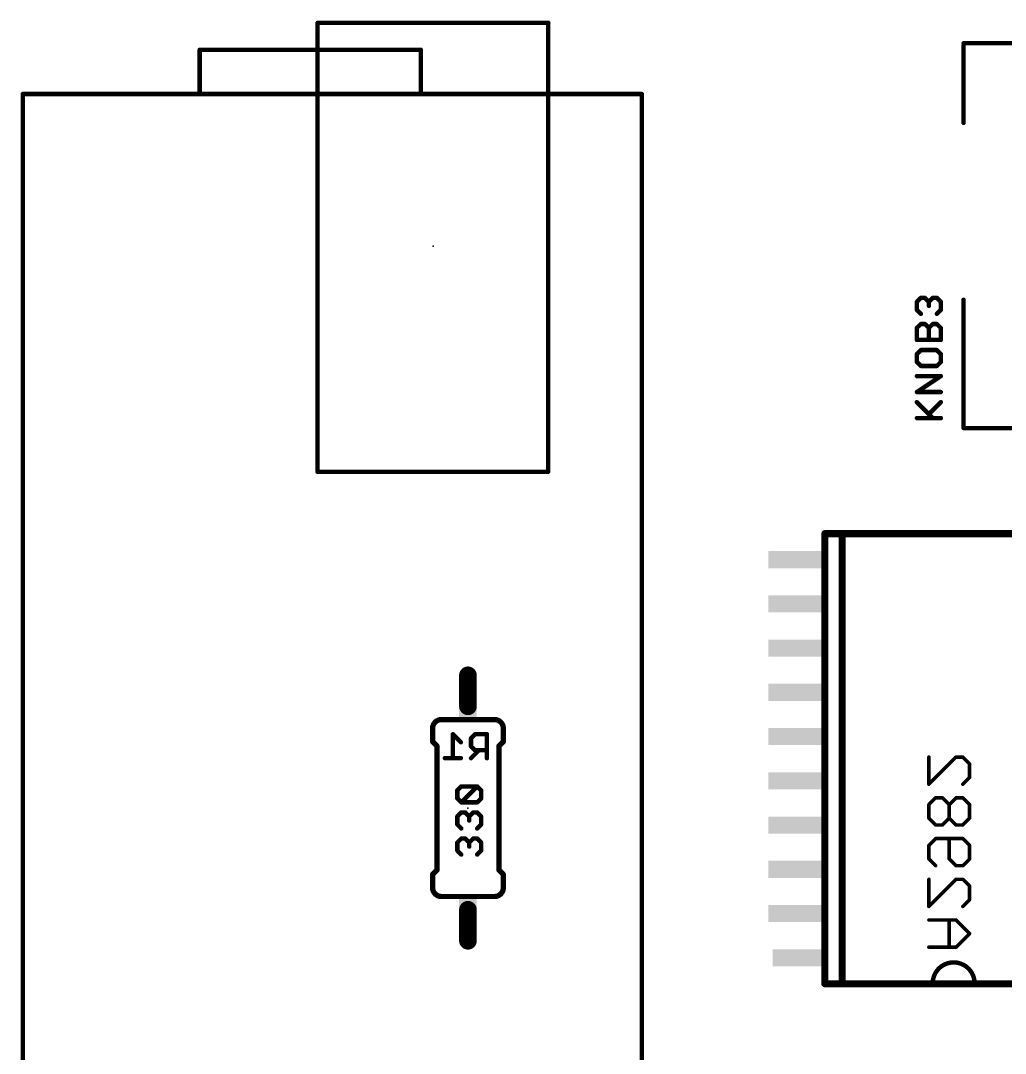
# Model space of a CAD drawing. Extents: x 0 to 100, y 1 to 103.
# Drawn here: x 38.15 to 66.44, y 50.83 to 80.47 of the extents above; entities that cross this region are included whole.
import ezdxf

# ---------------------------------------------------------------- set-up
doc = ezdxf.new("R2010")
doc.units = 0
for name, color, linetype in [('21', 253, 'CONTINUOUS'), ('22', 253, 'CONTINUOUS'), ('23', 7, 'CONTINUOUS'), ('24', 7, 'CONTINUOUS'), ('25', 253, 'CONTINUOUS'), ('26', 253, 'CONTINUOUS'), ('28', 253, 'CONTINUOUS'), ('52', 253, 'CONTINUOUS')]:
    doc.layers.add(name, color=color, linetype=linetype)

# ---------------------------------------------------------------- blocks, each defined once
blk = doc.blocks.new('RECT')
blk.add_solid([(-0.5, -0.5), (0.5, -0.5), (-0.5, 0.5), (0.5, 0.5)])

msp = doc.modelspace()

# ---------------------------------------------------------------- linework, layer by layer
at = {"layer": '21', "const_width": 0.0635}
for points in [[(46.68, 80.4418, 1), (46.68, 80.3783)], [(46.7118, 80.41, 1), (46.6482, 80.41)], [(50, 80.4418, 1), (50, 80.3783)], [(49.97, 80.3783, 1), (49.97, 80.4418)], [(53.3338, 80.35, 1), (53.2702, 80.35)], [(53.31, 80.3783, 1), (53.31, 80.4418)], [(65.2692, 79.7625, 1), (65.2057, 79.7625)], [(65.2375, 79.8578, 1), (65.2375, 79.7943)], [(65.2057, 77.54, 1), (65.2692, 77.54)], [(65.2692, 72.46, 1), (65.2057, 72.46)], [(65.2375, 68.8088, 1), (65.2375, 68.7452)], [(65.2057, 68.777, 1), (65.2692, 68.777)], [(46.68, 67.5518, 1), (46.68, 67.4883)], [(46.6482, 67.52, 1), (46.7118, 67.52)], [(49.96, 67.4883, 1), (49.96, 67.5518)], [(50, 67.5547, 1), (50, 67.4912)], [(53.2702, 67.523, 1), (53.3338, 67.523)], [(53.302, 67.4912, 1), (53.302, 67.5547)]]:
    msp.add_lwpolyline(points, format="xyb", dxfattribs=at)
at = {"layer": '21', "const_width": 0.127}
for points in [[(49.97, 80.41), (46.68, 80.41)], [(46.68, 80.41), (46.68, 67.52)], [(50, 80.41), (53.31, 80.41)], [(53.302, 80.35), (53.302, 67.523)], [(74.7625, 79.826), (65.2375, 79.826)], [(65.2375, 77.54), (65.2375, 79.7625)], [(65.2375, 68.777), (65.2375, 72.46)], [(65.2375, 68.777), (74.7625, 68.777)], [(46.68, 67.52), (49.96, 67.52)], [(53.302, 67.523), (50, 67.523)]]:
    msp.add_lwpolyline(points, dxfattribs=at)
at = {"layer": '22'}
for points, const_width in [([(43.294, 79.6708, 1), (43.294, 79.6073)], 0.0635), ([(43.3258, 79.639, 1), (43.2623, 79.639)], 0.0635), ([(49.6758, 79.639, 1), (49.6123, 79.639)], 0.0635), ([(49.644, 79.6073, 1), (49.644, 79.6708)], 0.0635), ([(38.2458, 78.369, 1), (38.1822, 78.369)], 0.0635), ([(38.214, 78.4008, 1), (38.214, 78.3372)], 0.0635), ([(43.294, 78.4008, 1), (43.294, 78.3372)], 0.0635), ([(43.2623, 78.369, 1), (43.3258, 78.369)], 0.0635), ([(43.294, 78.3372, 1), (43.294, 78.4008)], 0.0635), ([(49.644, 78.4008, 1), (49.644, 78.3372)], 0.0635), ([(49.6123, 78.369, 1), (49.6758, 78.369)], 0.0635), ([(49.644, 78.3372, 1), (49.644, 78.4008)], 0.0635), ([(56.0258, 78.369, 1), (55.9622, 78.369)], 0.0635), ([(55.994, 78.3372, 1), (55.994, 78.4008)], 0.0635), ([(50.238, 60.41, 0.4142), (49.984, 60.156)], 0.1524), ([(50.238, 60.4481, 1), (50.238, 60.3719)], 0.0762), ([(50.238, 60.3719, 1), (50.238, 60.4481)], 0.0762), ([(52.016, 60.156, 0.4142), (51.762, 60.41)], 0.1524), ([(51.762, 60.4481, 1), (51.762, 60.3719)], 0.0762), ([(51.762, 60.3719, 1), (51.762, 60.4481)], 0.0762), ([(50.0221, 60.156, 1), (49.9459, 60.156)], 0.0762), ([(49.9459, 60.156, 1), (50.0221, 60.156)], 0.0762), ([(52.0541, 60.156, 1), (51.9779, 60.156)], 0.0762), ([(51.9779, 60.156, 1), (52.0541, 60.156)], 0.0762), ([(49.9459, 59.775, 1), (50.0221, 59.775)], 0.0762), ([(50.0109, 59.8019, 1), (49.9571, 59.7481)], 0.0762), ([(50.1491, 59.648, 1), (50.0729, 59.648)], 0.0762), ([(50.0841, 59.6211, 1), (50.1379, 59.6749)], 0.0762), ([(51.9271, 59.648, 1), (51.8509, 59.648)], 0.0762), ([(51.8621, 59.6749, 1), (51.9159, 59.6211)], 0.0762), ([(51.9779, 59.775, 1), (52.0541, 59.775)], 0.0762), ([(52.0429, 59.7481, 1), (51.9891, 59.8019)], 0.0762), ([(50.0221, 55.965, 1), (49.9459, 55.965)], 0.0762), ([(50.0729, 56.092, 1), (50.1491, 56.092)], 0.0762), ([(50.1379, 56.0651, 1), (50.0841, 56.1189)], 0.0762), ([(51.8509, 56.092, 1), (51.9271, 56.092)], 0.0762), ([(51.9159, 56.1189, 1), (51.8621, 56.0651)], 0.0762), ([(52.0541, 55.965, 1), (51.9779, 55.965)], 0.0762), ([(49.9571, 55.9919, 1), (50.0109, 55.9381)], 0.0762), ([(51.9891, 55.9381, 1), (52.0429, 55.9919)], 0.0762), ([(49.984, 55.584, 0.4142), (50.238, 55.33)], 0.1524), ([(50.0221, 55.584, 1), (49.9459, 55.584)], 0.0762), ([(49.9459, 55.584, 1), (50.0221, 55.584)], 0.0762), ([(51.762, 55.33, 0.4142), (52.016, 55.584)], 0.1524), ([(52.0541, 55.584, 1), (51.9779, 55.584)], 0.0762), ([(51.9779, 55.584, 1), (52.0541, 55.584)], 0.0762), ([(50.238, 55.3681, 1), (50.238, 55.2919)], 0.0762), ([(50.238, 55.2919, 1), (50.238, 55.3681)], 0.0762), ([(51.762, 55.3681, 1), (51.762, 55.2919)], 0.0762), ([(51.762, 55.2919, 1), (51.762, 55.3681)], 0.0762), ([(65.5514, 52.8858, 0.9201), (64.3514, 52.8858)], 0.127), ([(64.3198, 52.8884, 1), (64.383, 52.8832)], 0.0635), ([(65.5198, 52.8832, 1), (65.583, 52.8884)], 0.0635)]:
    msp.add_lwpolyline(points, format="xyb", dxfattribs=dict(at, const_width=const_width))
for points, const_width in [([(43.294, 78.369), (43.294, 79.639)], 0.127), ([(43.294, 79.639), (49.644, 79.639)], 0.127), ([(49.644, 79.639), (49.644, 78.369)], 0.127), ([(38.214, 17.409), (38.214, 78.369)], 0.127), ([(38.214, 78.369), (43.294, 78.369)], 0.127), ([(43.294, 78.369), (49.644, 78.369)], 0.127), ([(49.644, 78.369), (55.994, 78.369)], 0.127), ([(55.994, 78.369), (55.994, 17.409)], 0.127), ([(51.762, 60.41), (50.238, 60.41)], 0.1524), ([(49.984, 60.156), (49.984, 59.775)], 0.1524), ([(52.016, 60.156), (52.016, 59.775)], 0.1524), ([(50.111, 59.648), (49.984, 59.775)], 0.1524), ([(50.111, 56.092), (50.111, 59.648)], 0.1524), ([(51.889, 59.648), (52.016, 59.775)], 0.1524), ([(51.889, 56.092), (51.889, 59.648)], 0.1524), ([(50.111, 56.092), (49.984, 55.965)], 0.1524), ([(49.984, 55.584), (49.984, 55.965)], 0.1524), ([(51.889, 56.092), (52.016, 55.965)], 0.1524), ([(52.016, 55.584), (52.016, 55.965)], 0.1524), ([(51.762, 55.33), (50.238, 55.33)], 0.1524)]:
    msp.add_lwpolyline(points, dxfattribs=dict(at, const_width=const_width))
at = {"layer": '23'}
msp.add_point((50, 74), dxfattribs=at)
at = {"layer": '24'}
for p in [(55.994, 78.369), (64.9514, 59.2858), (51, 57.87)]:
    msp.add_point(p, dxfattribs=at)
at = {"layer": '25', "const_width": 0.127}
for points in [[(63.8961, 72.4004), (64.0105, 72.5148)], [(63.8961, 72.1716), (63.8961, 72.4004)], [(64.0105, 72.5148), (64.1249, 72.5148)], [(64.1249, 72.5148), (64.2393, 72.4004)], [(64.2393, 72.4004), (64.3537, 72.5148)], [(64.2393, 72.4004), (64.2393, 72.286)], [(64.3537, 72.5148), (64.4681, 72.5148)], [(64.4681, 72.5148), (64.5825, 72.4004)], [(64.5825, 72.4004), (64.5825, 72.1716)], [(64.0105, 72.0572), (63.8961, 72.1716)], [(64.5825, 72.1716), (64.4681, 72.0572)], [(63.8961, 71.6519), (64.0105, 71.7663)], [(64.0105, 71.7663), (64.1249, 71.7663)], [(64.1249, 71.7663), (64.2393, 71.6519)], [(64.2393, 71.6519), (64.3537, 71.7663)], [(64.3537, 71.7663), (64.4681, 71.7663)], [(64.4681, 71.7663), (64.5825, 71.6519)], [(63.8961, 71.3087), (63.8961, 71.6519)], [(64.2393, 71.3087), (64.2393, 71.6519)], [(64.5825, 71.6519), (64.5825, 71.3087)], [(64.5825, 71.3087), (63.8961, 71.3087)], [(64.0105, 71.0179), (63.8961, 70.9035)], [(63.8961, 70.9035), (63.8961, 70.6747)], [(64.4681, 71.0179), (64.0105, 71.0179)], [(64.5825, 70.9035), (64.4681, 71.0179)], [(64.5825, 70.6747), (64.5825, 70.9035)], [(63.8961, 70.6747), (64.0105, 70.5603)], [(64.0105, 70.5603), (64.4681, 70.5603)], [(64.4681, 70.5603), (64.5825, 70.6747)], [(63.8961, 69.8119), (64.5825, 70.2695)], [(64.5825, 70.2695), (63.8961, 70.2695)], [(64.5825, 69.8119), (63.8961, 69.8119)], [(64.3537, 69.0635), (63.8961, 69.5211)], [(64.2393, 69.1779), (64.5825, 69.5211)], [(63.8961, 69.0635), (64.5825, 69.0635)]]:
    msp.add_lwpolyline(points, dxfattribs=at)
at = {"layer": '25', "const_width": 0.0635}
for points in [[(63.9279, 72.4004, 1), (63.8644, 72.4004)], [(63.8737, 72.4228, 1), (63.9186, 72.3779)], [(64.0105, 72.5465, 1), (64.0105, 72.483)], [(64.033, 72.4923, 1), (63.9881, 72.5372)], [(64.1474, 72.5372, 1), (64.1025, 72.4923)], [(64.1249, 72.483, 1), (64.1249, 72.5465)], [(64.2711, 72.4004, 1), (64.2076, 72.4004)], [(64.2169, 72.4228, 1), (64.2618, 72.3779)], [(64.2169, 72.3779, 1), (64.2618, 72.4228)], [(64.3537, 72.5465, 1), (64.3537, 72.483)], [(64.3762, 72.4923, 1), (64.3313, 72.5372)], [(64.4906, 72.5372, 1), (64.4457, 72.4923)], [(64.4681, 72.483, 1), (64.4681, 72.5465)], [(64.6142, 72.4004, 1), (64.5507, 72.4004)], [(64.56, 72.3779, 1), (64.605, 72.4228)], [(63.9186, 72.194, 1), (63.8737, 72.1491)], [(63.8644, 72.1716, 1), (63.9279, 72.1716)], [(63.9881, 72.0347, 1), (64.033, 72.0796)], [(64.2076, 72.286, 1), (64.2711, 72.286)], [(64.4457, 72.0796, 1), (64.4906, 72.0347)], [(64.5507, 72.1716, 1), (64.6142, 72.1716)], [(64.605, 72.1491, 1), (64.56, 72.194)], [(64.0105, 71.7981, 1), (64.0105, 71.7346)], [(64.033, 71.7439, 1), (63.9881, 71.7888)], [(64.1474, 71.7888, 1), (64.1025, 71.7439)], [(64.1249, 71.7346, 1), (64.1249, 71.7981)], [(64.3537, 71.7981, 1), (64.3537, 71.7346)], [(64.3762, 71.7439, 1), (64.3313, 71.7888)], [(64.4906, 71.7888, 1), (64.4457, 71.7439)], [(64.4681, 71.7346, 1), (64.4681, 71.7981)], [(63.9279, 71.6519, 1), (63.8644, 71.6519)], [(63.8737, 71.6744, 1), (63.9186, 71.6295)], [(64.2711, 71.6519, 1), (64.2076, 71.6519)], [(64.2169, 71.6744, 1), (64.2618, 71.6295)], [(64.2169, 71.6295, 1), (64.2618, 71.6744)], [(64.6142, 71.6519, 1), (64.5507, 71.6519)], [(64.56, 71.6295, 1), (64.605, 71.6744)], [(63.8961, 71.3405, 1), (63.8961, 71.277)], [(63.8644, 71.3087, 1), (63.9279, 71.3087)], [(64.2076, 71.3087, 1), (64.2711, 71.3087)], [(64.5507, 71.3087, 1), (64.6142, 71.3087)], [(64.5825, 71.277, 1), (64.5825, 71.3405)], [(63.9279, 70.9035, 1), (63.8644, 70.9035)], [(63.8737, 70.926, 1), (63.9186, 70.8811)], [(64.0105, 71.0497, 1), (64.0105, 70.9862)], [(64.033, 70.9955, 1), (63.9881, 71.0404)], [(64.4906, 71.0404, 1), (64.4457, 70.9955)], [(64.4681, 70.9862, 1), (64.4681, 71.0497)], [(64.6142, 70.9035, 1), (64.5507, 70.9035)], [(64.56, 70.8811, 1), (64.605, 70.926)], [(63.9186, 70.6972, 1), (63.8737, 70.6523)], [(63.8644, 70.6747, 1), (63.9279, 70.6747)], [(64.0105, 70.5921, 1), (64.0105, 70.5286)], [(63.9881, 70.5379, 1), (64.033, 70.5828)], [(64.4457, 70.5828, 1), (64.4906, 70.5379)], [(64.4681, 70.5286, 1), (64.4681, 70.5921)], [(64.5507, 70.6747, 1), (64.6142, 70.6747)], [(64.605, 70.6523, 1), (64.56, 70.6972)], [(63.8961, 70.3013, 1), (63.8961, 70.2378)], [(64.6001, 70.2431, 1), (64.5649, 70.2959)], [(64.5825, 70.2378, 1), (64.5825, 70.3013)], [(63.8961, 69.8437, 1), (63.8961, 69.7802)], [(63.8785, 69.8383, 1), (63.9137, 69.7855)], [(64.5825, 69.7802, 1), (64.5825, 69.8437)], [(63.9186, 69.5435, 1), (63.8737, 69.4986)], [(64.605, 69.4986, 1), (64.56, 69.5435)], [(63.8961, 69.0953, 1), (63.8961, 69.0318)], [(64.2169, 69.2003, 1), (64.2618, 69.1554)], [(64.3313, 69.041, 1), (64.3762, 69.086)], [(64.5825, 69.0318, 1), (64.5825, 69.0953)]]:
    msp.add_lwpolyline(points, format="xyb", dxfattribs=at)
at = {"layer": '26', "const_width": 0.127}
for points in [[(50.7959, 59.7593), (50.5671, 59.9881)], [(50.5671, 59.9881), (50.5671, 59.3017)], [(51.2011, 59.9881), (51.0867, 59.8737)], [(51.0867, 59.8737), (51.0867, 59.6449)], [(51.5443, 59.9881), (51.2011, 59.9881)], [(51.5443, 59.3017), (51.5443, 59.9881)], [(51.0867, 59.6449), (51.2011, 59.5305)], [(51.3155, 59.5305), (51.0867, 59.3017)], [(51.2011, 59.5305), (51.5443, 59.5305)], [(50.7959, 59.3017), (50.3383, 59.3017)]]:
    msp.add_lwpolyline(points, dxfattribs=at)
at = {"layer": '26', "const_width": 0.0635}
for points in [[(50.5989, 59.9881, 1), (50.5354, 59.9881)], [(50.5896, 60.0105, 1), (50.5447, 59.9656)], [(51.1185, 59.8737, 1), (51.055, 59.8737)], [(51.0643, 59.8961, 1), (51.1092, 59.8512)], [(51.2011, 60.0198, 1), (51.2011, 59.9563)], [(51.2236, 59.9656, 1), (51.1787, 60.0105)], [(51.5761, 59.9881, 1), (51.5126, 59.9881)], [(51.5443, 59.9563, 1), (51.5443, 60.0198)], [(50.7735, 59.7368, 1), (50.8184, 59.7817)], [(51.055, 59.6449, 1), (51.1185, 59.6449)], [(51.1092, 59.6673, 1), (51.0643, 59.6224)], [(51.2011, 59.5622, 1), (51.2011, 59.4987)], [(51.338, 59.508, 1), (51.2931, 59.5529)], [(51.5443, 59.4987, 1), (51.5443, 59.5622)], [(50.3383, 59.3335, 1), (50.3383, 59.27)], [(50.5354, 59.3017, 1), (50.5989, 59.3017)], [(50.7959, 59.27, 1), (50.7959, 59.3335)], [(51.0643, 59.3242, 1), (51.1092, 59.2792)], [(51.1787, 59.508, 1), (51.2236, 59.5529)], [(51.5126, 59.3017, 1), (51.5761, 59.3017)]]:
    msp.add_lwpolyline(points, format="xyb", dxfattribs=at)
at = {"layer": '28'}
for points, const_width in [([(64.2402, 59.3328), (64.2402, 58.5532)], 0.1016), ([(64.2402, 58.5532), (65.0198, 59.3328)], 0.1016), ([(65.0198, 59.3328), (65.2147, 59.3328)], 0.1016), ([(65.2147, 59.3328), (65.4096, 59.1379)], 0.1016), ([(65.4096, 59.1379), (65.4096, 58.7481)], 0.1016), ([(65.4096, 58.7481), (65.2147, 58.5532)], 0.1016), ([(50.8079, 58.4899), (50.6935, 58.3755)], 0.127), ([(50.6935, 58.3755), (50.6935, 58.1467)], 0.127), ([(51.2655, 58.4899), (50.8079, 58.4899)], 0.127), ([(50.8079, 58.0323), (51.2655, 58.4899)], 0.127), ([(51.3799, 58.3755), (51.2655, 58.4899)], 0.127), ([(51.3799, 58.1467), (51.3799, 58.3755)], 0.127), ([(50.6935, 58.1467), (50.8079, 58.0323)], 0.127), ([(51.2655, 58.0323), (51.3799, 58.1467)], 0.127), ([(64.4351, 58.1634), (64.2402, 57.9685)], 0.1016), ([(64.63, 58.1634), (64.4351, 58.1634)], 0.1016), ([(64.8249, 57.9685), (64.63, 58.1634)], 0.1016), ([(65.0198, 58.1634), (64.8249, 57.9685)], 0.1016), ([(65.2147, 58.1634), (65.0198, 58.1634)], 0.1016), ([(65.4096, 57.9685), (65.2147, 58.1634)], 0.1016), ([(50.8079, 58.0323), (51.2655, 58.0323)], 0.127), ([(64.2402, 57.9685), (64.2402, 57.5787)], 0.1016), ([(64.8249, 57.5787), (64.8249, 57.9685)], 0.1016), ([(65.4096, 57.5787), (65.4096, 57.9685)], 0.1016), ([(50.8079, 57.7415), (50.6935, 57.6271)], 0.127), ([(50.6935, 57.6271), (50.6935, 57.3983)], 0.127), ([(50.9223, 57.7415), (50.8079, 57.7415)], 0.127), ([(51.0367, 57.6271), (50.9223, 57.7415)], 0.127), ([(51.1511, 57.7415), (51.0367, 57.6271)], 0.127), ([(51.0367, 57.6271), (51.0367, 57.5127)], 0.127), ([(51.2655, 57.7415), (51.1511, 57.7415)], 0.127), ([(51.3799, 57.6271), (51.2655, 57.7415)], 0.127), ([(51.3799, 57.3983), (51.3799, 57.6271)], 0.127), ([(64.2402, 57.5787), (64.4351, 57.3838)], 0.1016), ([(64.63, 57.3838), (64.8249, 57.5787)], 0.1016), ([(64.8249, 57.5787), (65.0198, 57.3838)], 0.1016), ([(65.2147, 57.3838), (65.4096, 57.5787)], 0.1016), ([(50.6935, 57.3983), (50.8079, 57.2839)], 0.127), ([(51.2655, 57.2839), (51.3799, 57.3983)], 0.127), ([(64.4351, 57.3838), (64.63, 57.3838)], 0.1016), ([(65.0198, 57.3838), (65.2147, 57.3838)], 0.1016), ([(50.8079, 56.9931), (50.6935, 56.8787)], 0.127), ([(50.6935, 56.8787), (50.6935, 56.6499)], 0.127), ([(50.9223, 56.9931), (50.8079, 56.9931)], 0.127), ([(51.0367, 56.8787), (50.9223, 56.9931)], 0.127), ([(51.1511, 56.9931), (51.0367, 56.8787)], 0.127), ([(51.0367, 56.8787), (51.0367, 56.7643)], 0.127), ([(51.2655, 56.9931), (51.1511, 56.9931)], 0.127), ([(51.3799, 56.8787), (51.2655, 56.9931)], 0.127), ([(51.3799, 56.6499), (51.3799, 56.8787)], 0.127), ([(64.2402, 56.7991), (64.4351, 56.994)], 0.1016), ([(64.4351, 56.994), (65.2147, 56.994)], 0.1016), ([(64.8249, 56.4093), (64.8249, 56.994)], 0.1016), ([(65.2147, 56.994), (65.4096, 56.7991)], 0.1016), ([(50.6935, 56.6499), (50.8079, 56.5355)], 0.127), ([(51.2655, 56.5355), (51.3799, 56.6499)], 0.127), ([(64.2402, 56.4093), (64.2402, 56.7991)], 0.1016), ([(65.4096, 56.7991), (65.4096, 56.4093)], 0.1016), ([(64.4351, 56.2144), (64.2402, 56.4093)], 0.1016), ([(65.0198, 56.2144), (64.8249, 56.4093)], 0.1016), ([(65.4096, 56.4093), (65.2147, 56.2144)], 0.1016), ([(65.2147, 56.2144), (65.0198, 56.2144)], 0.1016), ([(64.2402, 55.8246), (64.2402, 55.045)], 0.1016), ([(64.2402, 55.045), (65.0198, 55.8246)], 0.1016), ([(65.0198, 55.8246), (65.2147, 55.8246)], 0.1016), ([(65.2147, 55.8246), (65.4096, 55.6297)], 0.1016), ([(65.4096, 55.6297), (65.4096, 55.2399)], 0.1016), ([(65.4096, 55.2399), (65.2147, 55.045)], 0.1016), ([(65.0198, 54.6552), (64.2402, 54.6552)], 0.1016), ([(64.8249, 53.8756), (64.8249, 54.6552)], 0.1016), ([(65.4096, 54.2654), (65.0198, 54.6552)], 0.1016), ([(65.0198, 53.8756), (65.4096, 54.2654)], 0.1016), ([(64.2402, 53.8756), (65.0198, 53.8756)], 0.1016)]:
    msp.add_lwpolyline(points, dxfattribs=dict(at, const_width=const_width))
for points, const_width in [([(64.2656, 59.3328, 1), (64.2148, 59.3328)], 0.0508), ([(65.0198, 59.3582, 1), (65.0198, 59.3074)], 0.0508), ([(65.0378, 59.3148, 1), (65.0018, 59.3507)], 0.0508), ([(65.2327, 59.3507, 1), (65.1967, 59.3148)], 0.0508), ([(65.2147, 59.3074, 1), (65.2147, 59.3582)], 0.0508), ([(65.435, 59.1379, 1), (65.3842, 59.1379)], 0.0508), ([(65.3916, 59.1199, 1), (65.4276, 59.1558)], 0.0508), ([(65.3842, 58.7481, 1), (65.435, 58.7481)], 0.0508), ([(65.4276, 58.7301, 1), (65.3916, 58.766)], 0.0508), ([(50.7253, 58.3755, 1), (50.6617, 58.3755)], 0.0635), ([(50.671, 58.398, 1), (50.716, 58.3531)], 0.0635), ([(50.8079, 58.5217, 1), (50.8079, 58.4582)], 0.0635), ([(50.8303, 58.4675, 1), (50.7854, 58.5124)], 0.0635), ([(51.2879, 58.5124, 1), (51.243, 58.4675)], 0.0635), ([(51.2879, 58.4675, 1), (51.243, 58.5124)], 0.0635), ([(51.2655, 58.4582, 1), (51.2655, 58.5217)], 0.0635), ([(51.4116, 58.3755, 1), (51.3481, 58.3755)], 0.0635), ([(51.3574, 58.3531, 1), (51.4023, 58.398)], 0.0635), ([(64.2222, 58.5711, 1), (64.2582, 58.5352)], 0.0508), ([(64.2148, 58.5532, 1), (64.2656, 58.5532)], 0.0508), ([(65.1967, 58.5711, 1), (65.2327, 58.5352)], 0.0508), ([(50.716, 58.1692, 1), (50.671, 58.1243)], 0.0635), ([(50.6617, 58.1467, 1), (50.7253, 58.1467)], 0.0635), ([(51.3481, 58.1467, 1), (51.4116, 58.1467)], 0.0635), ([(51.4023, 58.1243, 1), (51.3574, 58.1692)], 0.0635), ([(64.4351, 58.1888, 1), (64.4351, 58.138)], 0.0508), ([(64.4531, 58.1454, 1), (64.4171, 58.1813)], 0.0508), ([(64.648, 58.1813, 1), (64.612, 58.1454)], 0.0508), ([(64.63, 58.138, 1), (64.63, 58.1888)], 0.0508), ([(65.0198, 58.1888, 1), (65.0198, 58.138)], 0.0508), ([(65.0378, 58.1454, 1), (65.0018, 58.1813)], 0.0508), ([(65.2327, 58.1813, 1), (65.1967, 58.1454)], 0.0508), ([(65.2147, 58.138, 1), (65.2147, 58.1888)], 0.0508), ([(50.8079, 58.0641, 1), (50.8079, 58.0006)], 0.0635), ([(50.7854, 58.0548, 1), (50.8303, 58.0099)], 0.0635), ([(50.7854, 58.0099, 1), (50.8303, 58.0548)], 0.0635), ([(51.243, 58.0548, 1), (51.2879, 58.0099)], 0.0635), ([(51.2655, 58.0006, 1), (51.2655, 58.0641)], 0.0635), ([(64.2656, 57.9685, 1), (64.2148, 57.9685)], 0.0508), ([(64.2222, 57.9864, 1), (64.2582, 57.9505)], 0.0508), ([(64.8503, 57.9685, 1), (64.7995, 57.9685)], 0.0508), ([(64.8069, 57.9864, 1), (64.8429, 57.9505)], 0.0508), ([(64.8069, 57.9505, 1), (64.8429, 57.9864)], 0.0508), ([(65.435, 57.9685, 1), (65.3842, 57.9685)], 0.0508), ([(65.3916, 57.9505, 1), (65.4276, 57.9864)], 0.0508), ([(50.7253, 57.6271, 1), (50.6617, 57.6271)], 0.0635), ([(50.671, 57.6496, 1), (50.716, 57.6047)], 0.0635), ([(50.8079, 57.7733, 1), (50.8079, 57.7098)], 0.0635), ([(50.8303, 57.7191, 1), (50.7854, 57.764)], 0.0635), ([(50.9447, 57.764, 1), (50.8998, 57.7191)], 0.0635), ([(50.9223, 57.7098, 1), (50.9223, 57.7733)], 0.0635), ([(51.0684, 57.6271, 1), (51.0049, 57.6271)], 0.0635), ([(51.0049, 57.5127, 1), (51.0684, 57.5127)], 0.0635), ([(51.0142, 57.6496, 1), (51.0591, 57.6047)], 0.0635), ([(51.0142, 57.6047, 1), (51.0591, 57.6496)], 0.0635), ([(51.1511, 57.7733, 1), (51.1511, 57.7098)], 0.0635), ([(51.1735, 57.7191, 1), (51.1286, 57.764)], 0.0635), ([(51.2879, 57.764, 1), (51.243, 57.7191)], 0.0635), ([(51.2655, 57.7098, 1), (51.2655, 57.7733)], 0.0635), ([(51.4116, 57.6271, 1), (51.3481, 57.6271)], 0.0635), ([(51.3574, 57.6047, 1), (51.4023, 57.6496)], 0.0635), ([(64.2582, 57.5966, 1), (64.2222, 57.5607)], 0.0508), ([(64.2148, 57.5787, 1), (64.2656, 57.5787)], 0.0508), ([(64.8429, 57.5966, 1), (64.8069, 57.5607)], 0.0508), ([(64.7995, 57.5787, 1), (64.8503, 57.5787)], 0.0508), ([(64.8429, 57.5607, 1), (64.8069, 57.5966)], 0.0508), ([(65.3842, 57.5787, 1), (65.435, 57.5787)], 0.0508), ([(65.4276, 57.5607, 1), (65.3916, 57.5966)], 0.0508), ([(50.716, 57.4208, 1), (50.671, 57.3759)], 0.0635), ([(50.6617, 57.3983, 1), (50.7253, 57.3983)], 0.0635), ([(50.7854, 57.2615, 1), (50.8303, 57.3064)], 0.0635), ([(51.243, 57.3064, 1), (51.2879, 57.2615)], 0.0635), ([(51.3481, 57.3983, 1), (51.4116, 57.3983)], 0.0635), ([(51.4023, 57.3759, 1), (51.3574, 57.4208)], 0.0635), ([(64.4351, 57.4092, 1), (64.4351, 57.3584)], 0.0508), ([(64.4171, 57.3658, 1), (64.4531, 57.4018)], 0.0508), ([(64.612, 57.4018, 1), (64.648, 57.3658)], 0.0508), ([(64.63, 57.3584, 1), (64.63, 57.4092)], 0.0508), ([(65.0198, 57.4092, 1), (65.0198, 57.3584)], 0.0508), ([(65.0018, 57.3658, 1), (65.0378, 57.4018)], 0.0508), ([(65.1967, 57.4018, 1), (65.2327, 57.3658)], 0.0508), ([(65.2147, 57.3584, 1), (65.2147, 57.4092)], 0.0508), ([(50.7253, 56.8787, 1), (50.6617, 56.8787)], 0.0635), ([(50.671, 56.9011, 1), (50.716, 56.8562)], 0.0635), ([(50.8079, 57.0248, 1), (50.8079, 56.9613)], 0.0635), ([(50.8303, 56.9706, 1), (50.7854, 57.0155)], 0.0635), ([(50.9447, 57.0155, 1), (50.8998, 56.9706)], 0.0635), ([(50.9223, 56.9613, 1), (50.9223, 57.0248)], 0.0635), ([(51.0684, 56.8787, 1), (51.0049, 56.8787)], 0.0635), ([(51.0142, 56.9011, 1), (51.0591, 56.8562)], 0.0635), ([(51.0142, 56.8562, 1), (51.0591, 56.9011)], 0.0635), ([(51.1511, 57.0248, 1), (51.1511, 56.9613)], 0.0635), ([(51.1735, 56.9706, 1), (51.1286, 57.0155)], 0.0635), ([(51.2879, 57.0155, 1), (51.243, 56.9706)], 0.0635), ([(51.2655, 56.9613, 1), (51.2655, 57.0248)], 0.0635), ([(51.4116, 56.8787, 1), (51.3481, 56.8787)], 0.0635), ([(51.3574, 56.8562, 1), (51.4023, 56.9011)], 0.0635), ([(64.4351, 57.0194, 1), (64.4351, 56.9686)], 0.0508), ([(64.4531, 56.976, 1), (64.4171, 57.012)], 0.0508), ([(64.8503, 56.994, 1), (64.7995, 56.994)], 0.0508), ([(65.2327, 57.012, 1), (65.1967, 56.976)], 0.0508), ([(65.2147, 56.9686, 1), (65.2147, 57.0194)], 0.0508), ([(50.716, 56.6723, 1), (50.671, 56.6274)], 0.0635), ([(50.6617, 56.6499, 1), (50.7253, 56.6499)], 0.0635), ([(51.0049, 56.7643, 1), (51.0684, 56.7643)], 0.0635), ([(51.3481, 56.6499, 1), (51.4116, 56.6499)], 0.0635), ([(51.4023, 56.6274, 1), (51.3574, 56.6723)], 0.0635), ([(64.2222, 56.8171, 1), (64.2582, 56.7811)], 0.0508), ([(64.2656, 56.7991, 1), (64.2148, 56.7991)], 0.0508), ([(65.435, 56.7991, 1), (65.3842, 56.7991)], 0.0508), ([(65.3916, 56.7811, 1), (65.4276, 56.8171)], 0.0508), ([(50.7854, 56.513, 1), (50.8303, 56.558)], 0.0635), ([(51.243, 56.558, 1), (51.2879, 56.513)], 0.0635), ([(64.2582, 56.4273, 1), (64.2222, 56.3913)], 0.0508), ([(64.2148, 56.4093, 1), (64.2656, 56.4093)], 0.0508), ([(64.8429, 56.4273, 1), (64.8069, 56.3913)], 0.0508), ([(64.7995, 56.4093, 1), (64.8503, 56.4093)], 0.0508), ([(65.3842, 56.4093, 1), (65.435, 56.4093)], 0.0508), ([(65.4276, 56.3913, 1), (65.3916, 56.4273)], 0.0508), ([(64.4171, 56.1964, 1), (64.4531, 56.2324)], 0.0508), ([(65.0198, 56.2398, 1), (65.0198, 56.189)], 0.0508), ([(65.0018, 56.1964, 1), (65.0378, 56.2324)], 0.0508), ([(65.1967, 56.2324, 1), (65.2327, 56.1964)], 0.0508), ([(65.2147, 56.189, 1), (65.2147, 56.2398)], 0.0508), ([(64.2656, 55.8246, 1), (64.2148, 55.8246)], 0.0508), ([(65.0198, 55.85, 1), (65.0198, 55.7992)], 0.0508), ([(65.0378, 55.8066, 1), (65.0018, 55.8426)], 0.0508), ([(65.2327, 55.8426, 1), (65.1967, 55.8066)], 0.0508), ([(65.2147, 55.7992, 1), (65.2147, 55.85)], 0.0508), ([(65.435, 55.6297, 1), (65.3842, 55.6297)], 0.0508), ([(65.3916, 55.6117, 1), (65.4276, 55.6477)], 0.0508), ([(65.3842, 55.2399, 1), (65.435, 55.2399)], 0.0508), ([(65.4276, 55.2219, 1), (65.3916, 55.2579)], 0.0508), ([(64.2222, 55.063, 1), (64.2582, 55.027)], 0.0508), ([(64.2148, 55.045, 1), (64.2656, 55.045)], 0.0508), ([(65.1967, 55.063, 1), (65.2327, 55.027)], 0.0508), ([(64.2402, 54.6806, 1), (64.2402, 54.6298)], 0.0508), ([(64.8503, 54.6552, 1), (64.7995, 54.6552)], 0.0508), ([(65.0378, 54.6732, 1), (65.0018, 54.6372)], 0.0508), ([(65.0198, 54.6298, 1), (65.0198, 54.6806)], 0.0508), ([(65.4276, 54.2474, 1), (65.3916, 54.2834)], 0.0508), ([(65.3916, 54.2474, 1), (65.4276, 54.2834)], 0.0508), ([(64.2402, 53.901, 1), (64.2402, 53.8502)], 0.0508), ([(64.7995, 53.8756, 1), (64.8503, 53.8756)], 0.0508), ([(65.0018, 53.8936, 1), (65.0378, 53.8576)], 0.0508), ([(65.0198, 53.8502, 1), (65.0198, 53.901)], 0.0508)]:
    msp.add_lwpolyline(points, format="xyb", dxfattribs=dict(at, const_width=const_width))
at = {"layer": '52'}
for points, const_width in [([(61.2514, 65.7458), (61.2514, 52.8258)], 0.2032), ([(61.7514, 65.7458), (61.2514, 65.7458)], 0.2032), ([(61.7514, 65.7458), (61.7514, 52.8258)], 0.2032), ([(68.6514, 65.7458), (61.7514, 65.7458)], 0.2032), ([(51, 61.68), (51, 60.791)], 0.508), ([(51, 54.06), (51, 54.949)], 0.508), ([(61.2514, 52.8258), (61.7514, 52.8258)], 0.2032), ([(61.7514, 52.8258), (68.6514, 52.8258)], 0.2032)]:
    msp.add_lwpolyline(points, dxfattribs=dict(at, const_width=const_width))
for points, const_width in [([(61.3022, 65.7458, 1), (61.2006, 65.7458)], 0.1016), ([(61.2514, 65.7966, 1), (61.2514, 65.695)], 0.1016), ([(61.8022, 65.7458, 1), (61.7006, 65.7458)], 0.1016), ([(61.7514, 65.7966, 1), (61.7514, 65.695)], 0.1016), ([(61.7514, 65.695, 1), (61.7514, 65.7966)], 0.1016), ([(51.127, 61.68, 1), (50.873, 61.68)], 0.254), ([(50.873, 60.791, 1), (51.127, 60.791)], 0.254), ([(51.127, 54.949, 1), (50.873, 54.949)], 0.254), ([(50.873, 54.06, 1), (51.127, 54.06)], 0.254), ([(61.2514, 52.8766, 1), (61.2514, 52.775)], 0.1016), ([(61.2006, 52.8258, 1), (61.3022, 52.8258)], 0.1016), ([(61.7514, 52.8766, 1), (61.7514, 52.775)], 0.1016), ([(61.7006, 52.8258, 1), (61.8022, 52.8258)], 0.1016), ([(61.7514, 52.775, 1), (61.7514, 52.8766)], 0.1016)]:
    msp.add_lwpolyline(points, format="xyb", dxfattribs=dict(at, const_width=const_width))

# ---------------------------------------------------------------- block references
at = {"layer": '22', "xscale": 0.381, "yscale": 0.508, "rotation": 270}
for p in [(51, 60.6005), (51, 55.1395)]:
    msp.add_blockref('RECT', p, dxfattribs=at)
at = {"layer": '52', "xscale": 0.49, "rotation": 90}
for p, yscale in [((60.3914, 65.0008), 1.52), ((60.3914, 63.7308), 1.52), ((60.3914, 62.4608), 1.52), ((60.3914, 61.1908), 1.52), ((60.3914, 59.9208), 1.52), ((60.3914, 58.6508), 1.52), ((60.3914, 57.3808), 1.52), ((60.3914, 56.1108), 1.52), ((60.3914, 54.8408), 1.52), ((60.4514, 53.5708), 1.4)]:
    msp.add_blockref('RECT', p, dxfattribs=dict(at, yscale=yscale))

doc.saveas('drawing.dxf')
